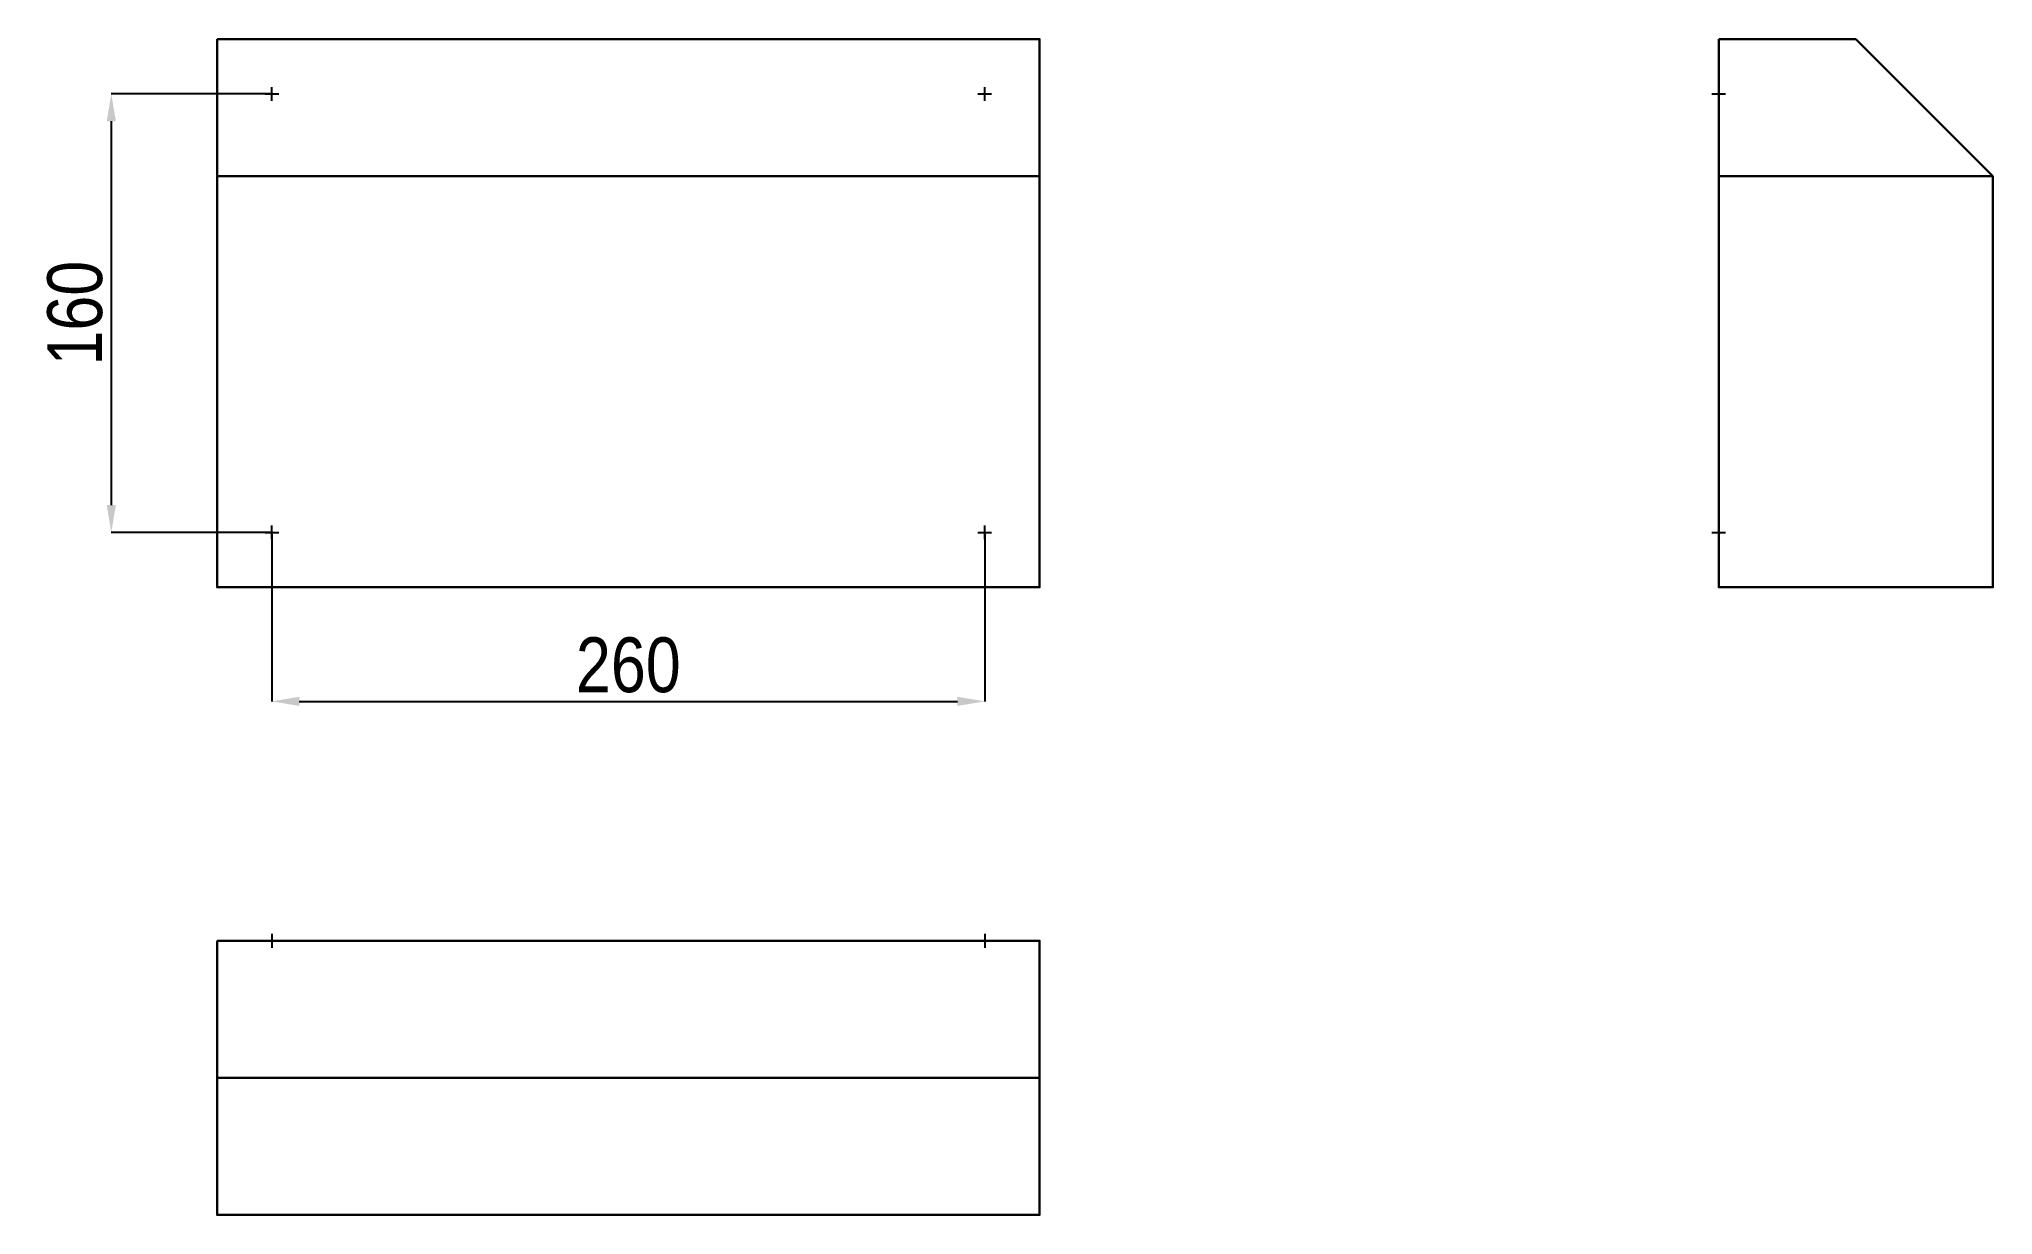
# Model space of a CAD drawing. Header units: millimetres. Extents: x 289 to 1002, y -50 to 379.
import ezdxf

# ---------------------------------------------------------------- set-up
doc = ezdxf.new("R2010")
doc.units = ezdxf.units.MM
doc.header["$PDMODE"] = 35
for name, color, linetype, lineweight in [('attachment point', 1, 'Continuous', 25), ('dimensions', 253, 'Continuous', 25), ('pribor', 3, 'Continuous', 30)]:
    doc.layers.add(name, color=color, linetype=linetype, lineweight=lineweight)
doc.styles.get("Standard").update_dxf_attribs({"font": 'ARIALN.TTF'})
doc.dimstyles.new('Copy of ISO-25', dxfattribs={"dimtxt": 20, "dimasz": 10, "dimexe": 0, "dimexo": 0.625, "dimgap": 3, "dimtad": 1, "dimtxsty": 'Standard', "dimcen": 2.5, "dimadec": 0, "dimazin": 0, "dimtfac": 1, "dimtmove": 0, "dimatfit": 3, "dimfxl": 1, "dimarcsym": 0})

# ---------------------------------------------------------------- blocks, each defined once
blk = doc.blocks.new('*D3')
at = {"layer": 'Defpoints', "color": 0, "transparency": 16777216}
for p in [(374.07, 199.38), (634.07, 199.38), (634.07, 137.75)]:
    blk.add_point(p, dxfattribs=at)
at = {"layer": 'dimensions', "color": 0, "lineweight": -2, "transparency": 16777216}
for p, q in [((374.07, 198.75), (374.07, 137.75)), ((634.07, 198.75), (634.07, 137.75)), ((384.07, 137.75), (624.07, 137.75))]:
    blk.add_line(p, q, dxfattribs=at)
at = {"layer": 'dimensions', "color": 0, "transparency": 16777216}
for points in [[(384.07, 139.42), (384.07, 136.08), (374.07, 137.75)], [(624.07, 139.42), (624.07, 136.08), (634.07, 137.75)]]:
    blk.add_solid(points, dxfattribs=at)
at = {"layer": 'dimensions', "color": 0, "transparency": 16777216, "insert": (504.07, 150.96), "char_height": 20, "attachment_point": 5}
blk.add_mtext('260', dxfattribs=at)
blk = doc.blocks.new('*D4')
at = {"layer": 'Defpoints', "color": 0, "transparency": 16777216}
for p in [(374.07, 359.38), (315.49, 199.38), (374.07, 199.38)]:
    blk.add_point(p, dxfattribs=at)
at = {"layer": 'dimensions', "color": 0, "lineweight": -2, "transparency": 16777216}
for p, q in [((373.45, 359.38), (315.49, 359.38)), ((315.49, 349.38), (315.49, 209.38)), ((373.45, 199.38), (315.49, 199.38))]:
    blk.add_line(p, q, dxfattribs=at)
at = {"layer": 'dimensions', "color": 0, "transparency": 16777216}
for points in [[(313.82, 349.38), (317.16, 349.38), (315.49, 359.38)], [(313.82, 209.38), (317.16, 209.38), (315.49, 199.38)]]:
    blk.add_solid(points, dxfattribs=at)
at = {"layer": 'dimensions', "color": 0, "transparency": 16777216, "insert": (302.28, 279.38), "char_height": 20, "attachment_point": 5, "rotation": 90}
blk.add_mtext('160', dxfattribs=at)

msp = doc.modelspace()

# ---------------------------------------------------------------- linework, layer by layer
at = {"layer": 'attachment point'}
for p, q in [((371.573, 359.378), (376.573, 359.378)), ((374.073, 356.878), (374.073, 361.878)), ((631.573, 359.378), (636.573, 359.378)), ((634.073, 356.878), (634.073, 361.878)), ((899.269, 359.378), (904.269, 359.378)), ((374.073, 196.878), (374.073, 201.878)), ((634.073, 196.878), (634.073, 201.878)), ((371.573, 199.378), (376.573, 199.378)), ((631.573, 199.378), (636.573, 199.378)), ((899.269, 199.378), (904.269, 199.378)), ((374.073, 52.889), (374.073, 47.889)), ((634.073, 52.889), (634.073, 47.889))]:
    msp.add_line(p, q, dxfattribs=at)
at = {"layer": 'pribor'}
for p, q in [((901.769, 379.378), (951.769, 379.378)), ((1001.769, 329.378), (951.769, 379.378)), ((654.073, 329.378), (354.073, 329.378)), ((1001.769, 329.378), (901.769, 329.378)), ((354.073, 0.389), (654.073, 0.389))]:
    msp.add_line(p, q, dxfattribs=at)
for points in [[(354.073, 379.378), (654.073, 379.378), (654.073, 179.378), (354.073, 179.378), (354.073, 379.378)], [(901.769, 379.378), (901.769, 179.378), (1001.769, 179.378), (1001.769, 329.378)], [(951.769, 379.378), (901.769, 379.378)], [(354.073, 50.389), (654.073, 50.389), (654.073, -49.611), (354.073, -49.611), (354.073, 50.389)]]:
    msp.add_lwpolyline(points, dxfattribs=at)

# ---------------------------------------------------------------- dimensions: what is measured, and where the dimension line sits
at = {"layer": 'dimensions'}
dim = msp.add_linear_dim(base=(315.489, 199.378), p1=(374.073, 359.378), p2=(374.073, 199.378), angle=90, dimstyle='Copy of ISO-25', dxfattribs=at)
dim.commit()
dim.dimension.update_dxf_attribs({"geometry": '*D4', "text_midpoint": (302.278, 279.378)})
dim = msp.add_linear_dim(base=(634.073, 137.751), p1=(374.073, 199.378), p2=(634.073, 199.378), dimstyle='Copy of ISO-25', dxfattribs=at)
dim.commit()
dim.dimension.update_dxf_attribs({"geometry": '*D3', "text_midpoint": (504.073, 150.963)})

doc.saveas('drawing.dxf')
